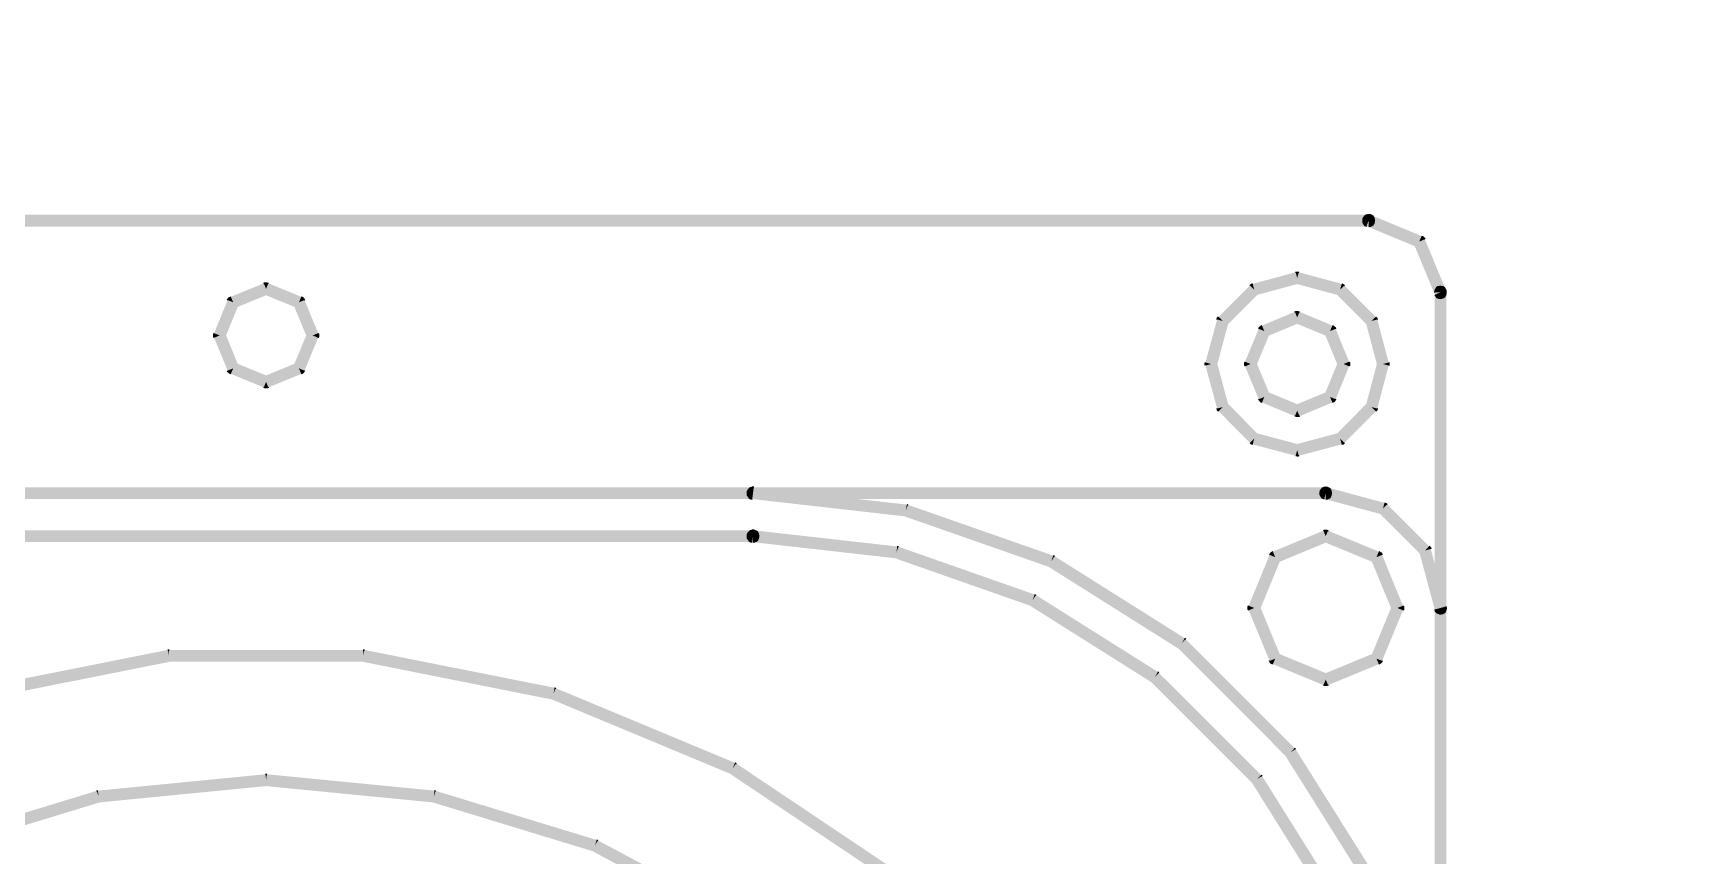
# Model space of a CAD drawing. Header units: millimetres. Extents: x -185079 to -2648, y 85916 to 249201.
# Drawn here: x -52766.3 to -52650.8, y 133500.7 to 133558 of the extents above; entities that cross this region are included whole.
import ezdxf

# ---------------------------------------------------------------- set-up
doc = ezdxf.new("R2010")
doc.units = ezdxf.units.MM
doc.linetypes.add('DASHDOT', pattern=[25.4, 12.7, -6.35, 0, -6.35])
doc.layers.get('0').update_dxf_attribs({"color": 255, "linetype": 'DASHDOT'})
doc.layers.add('1', color=4, linetype='Continuous')

msp = doc.modelspace()

# ---------------------------------------------------------------- hatches: boundary and pattern name
at = {"extrusion": (-0.004685415688226612, -0.01745240643729066, 0.9998367168639968)}
for points in [[(-85498.34571157997, 115339.5029016911), (-85498.23897560903, 115339.1053925891), (-85498.13223963807, 115338.7078834871), (-85646.54459699744, 115298.8573819921), (-85646.65133296838, 115299.2548910941), (-85646.75806893934, 115299.6524001961)], [(-85498.23897560903, 115339.1053925891), (-85498.18519786812, 115339.5179441625), (-85498.30751675522, 115339.5131574605), (-85498.42280854103, 115339.4822002305), (-85498.51421571591, 115339.4159493757), (-85498.58695133614, 115339.3281712841), (-85498.63992824683, 115339.2176412542), (-85498.66331603964, 115339.1014067174), (-85498.63235880963, 115338.9861149316), (-85498.58866997137, 115338.8742417356), (-85498.5102048982, 115338.7853559173), (-85498.40898788675, 115338.7162288085), (-85498.29256342826, 115338.6921337041)], [(-85498.29256342826, 115338.6921337041), (-85498.23897560903, 115339.1053925891), (-85498.18519786812, 115339.5179441625), (-85494.40097880011, 115339.0227449807), (-85494.45527393091, 115338.6092961741), (-85494.50905167182, 115338.1967446007)], [(-85498.23897560903, 115339.1053925891), (-85498.13223963807, 115338.7078834871), (-85498.02036644207, 115338.7515723254), (-85497.93167054544, 115338.8307447101), (-85497.85964223678, 115338.9183328801), (-85497.82281552415, 115339.0381759284), (-85497.82830953767, 115339.1603048938), (-85497.85584817786, 115339.2628650714), (-85497.91226862436, 115339.3713196776), (-85498.00417261737, 115339.4565969844), (-85498.11057674585, 115339.4970322085), (-85498.22700120434, 115339.5211273129), (-85498.34571157997, 115339.5029016911)], [(-85494.78469219382, 115338.3562906155), (-85494.45527393091, 115338.6092961741), (-85494.1253382781, 115338.8631989659), (-85491.78531843943, 115335.8220708895), (-85492.1154440139, 115335.5688754093), (-85492.44467235515, 115335.3151625391)], [(-85494.45527393091, 115338.6092961741), (-85494.40097880011, 115339.0227449807), (-85494.34321518747, 115339.0109561235), (-85494.28526165319, 115338.9984599547), (-85494.2326851576, 115338.9579792128), (-85494.1842345634, 115338.9300401575), (-85494.1253382781, 115338.8631989659)], [(-85571.21930838551, 115314.5893950845), (-85571.47250386572, 115314.9195206589), (-85571.42860453403, 115314.9593655463), (-85571.36494649277, 115314.9764584954), (-85571.31331274821, 115314.9903227763), (-85571.24965470696, 115315.0074157254), (-85571.1655306446, 115315.0019466579)], [(-85504.49407884384, 115332.0388034712), (-85504.69976648087, 115332.3953350132), (-85504.90564403957, 115332.7525738667), (-85502.22208576127, 115334.3118299592), (-85502.01620820258, 115333.9545911056), (-85501.81103795546, 115333.5971623304)], [(-85502.01620820258, 115333.9545911056), (-85502.22208576127, 115334.3118299592), (-85502.1745779181, 115334.3382359267), (-85502.11021256527, 115334.3555187975), (-85502.01767271772, 115334.3667173179)], [(-85502.01545099901, 115333.5422749717), (-85502.01620820258, 115333.9545911056), (-85502.01767271772, 115334.3667173179), (-85498.91400773525, 115334.3614002189), (-85498.91325053168, 115333.9490840849), (-85498.91268324976, 115333.5374752626)], [(-85573.18947173738, 115313.0844403882), (-85573.60221323241, 115313.1389254407), (-85573.59042437519, 115313.1966890533), (-85573.57882543962, 115313.2551599775), (-85573.55088638431, 115313.3036105717), (-85573.5095084092, 115313.3556696773), (-85573.44356445082, 115313.4150833526)], [(-85572.93627625715, 115312.7543148137), (-85573.18947173738, 115313.0844403882), (-85573.44356445082, 115313.4150833526), (-85571.47250386572, 115314.9195206589), (-85571.21930838551, 115314.5893950845), (-85570.96592298364, 115314.2585621984)], [(-85571.27289620475, 115314.1761361995), (-85571.21930838551, 115314.5893950845), (-85571.1655306446, 115315.0019466579), (-85568.70669887059, 115314.6869886861), (-85568.76028668984, 115314.2737298011), (-85568.81406443073, 115313.8611782277)], [(-85568.76028668984, 115314.2737298011), (-85568.70669887059, 115314.6869886861), (-85568.64803802474, 115314.6746824389), (-85568.5902744121, 115314.6628935817), (-85568.54182381791, 115314.6349545264), (-85568.48905740067, 115314.593766473), (-85568.43035103702, 115314.5276325929)], [(-85505.88664432862, 115329.5067388575), (-85506.24393307418, 115329.7133673544), (-85506.60122181973, 115329.9199958513), (-85505.05705522644, 115332.6019635101), (-85504.69976648087, 115332.3953350132), (-85504.34266765698, 115332.1894138279)], [(-85504.69976648087, 115332.3953350132), (-85505.05705522644, 115332.6019635101), (-85505.02911617114, 115332.6504141043), (-85504.98792811768, 115332.7031805215), (-85504.90564403957, 115332.7525738667)], [(-85499.11917171701, 115333.591985261), (-85498.91325053168, 115333.9490840849), (-85498.707519268, 115334.3068902204), (-85496.02691385732, 115332.7593246159), (-85496.23335243257, 115332.4013285587), (-85496.43908369624, 115332.0435224233)], [(-85498.91325053168, 115333.9490840849), (-85498.91400773525, 115334.3614002189), (-85498.85966271244, 115334.3623429699), (-85498.80119178824, 115334.3507440343), (-85498.707519268, 115334.3068902204)], [(-85492.1154440139, 115335.5688754093), (-85491.7179349119, 115335.6756113802), (-85491.76233106173, 115335.7872946545), (-85491.84079613491, 115335.8761804728), (-85491.92838430488, 115335.9482087815), (-85492.04822735318, 115335.9850354941), (-85492.17035631863, 115335.9795414806), (-85492.2729164962, 115335.9520028404), (-85492.38137110237, 115335.8955823939), (-85492.46664840919, 115335.8036784009), (-85492.50637632172, 115335.6974641941), (-85492.53047142609, 115335.5810397356), (-85492.51224580433, 115335.46232936)], [(-85492.51224580433, 115335.46232936), (-85492.1154440139, 115335.5688754093), (-85491.7179349119, 115335.6756113802), (-85434.68199248592, 115123.2607520412), (-85435.07950158791, 115123.1540160703), (-85435.47630337834, 115123.047470021)], [(-85492.1154440139, 115335.5688754093), (-85492.44467235515, 115335.3151625391), (-85492.3534756737, 115335.2296953107), (-85492.25567725209, 115335.1732998102), (-85492.14015002683, 115335.1497220957), (-85492.0214396512, 115335.1679477174), (-85491.90614786539, 115335.1989049475), (-85491.8172620471, 115335.2773700206), (-85491.74813493835, 115335.3785870321), (-85491.70859694747, 115335.4855085505), (-85491.69723345134, 115335.5985144191), (-85491.72819068136, 115335.7138062049), (-85491.78531843943, 115335.8220708895)], [(-85573.08750993764, 115310.5555627072), (-85573.49954412112, 115310.6102376813), (-85573.91209569451, 115310.6640154222), (-85573.60221323241, 115313.1389254407), (-85573.18947173738, 115313.0844403882), (-85572.77762747555, 115313.0304727256)], [(-85569.09041226431, 115314.0205343209), (-85568.76028668984, 115314.2737298011), (-85568.43035103702, 115314.5276325929), (-85566.90971115752, 115312.5442398215), (-85567.239836732, 115312.2910443412), (-85567.56977238481, 115312.0371415495)], [(-85503.01717142925, 115329.4529462183), (-85503.27126414269, 115329.7835891827), (-85503.5244596229, 115330.1137147571), (-85501.55771486086, 115331.6314010617), (-85501.30362214742, 115331.3007580973), (-85501.0504266672, 115330.9706325228)], [(-85501.30362214742, 115331.3007580973), (-85501.55771486086, 115331.6314010617), (-85501.51291829592, 115331.6707285591), (-85501.44926025468, 115331.6878215082), (-85501.39762651011, 115331.7016857891), (-85501.33396846887, 115331.7187787382), (-85501.25003432817, 115331.7140169822)], [(-85501.35810719989, 115330.8880166022), (-85501.30362214742, 115331.3007580973), (-85501.25003432817, 115331.7140169822), (-85498.78759404269, 115331.3856200907), (-85498.84137178358, 115330.9730685173), (-85498.89495960283, 115330.5598096323)], [(-85505.83527711942, 115326.6071129393), (-85506.24688594179, 115326.6065456574), (-85506.65849476417, 115326.6059783755), (-85506.65554189654, 115329.7128000725), (-85506.24393307418, 115329.7133673544), (-85505.83232425181, 115329.7139346363)], [(-85506.24393307418, 115329.7133673544), (-85506.65554189654, 115329.7128000725), (-85506.65667456923, 115329.7678524069), (-85506.644885712, 115329.8256160195), (-85506.60122181973, 115329.9199958513)], [(-85503.18474522946, 115327.2642144417), (-85503.59729680285, 115327.3179921826), (-85504.0100382979, 115327.3724772351), (-85503.68310840451, 115329.8375568452), (-85503.27126414269, 115329.7835891827), (-85502.85852264764, 115329.7291041302)], [(-85503.27126414269, 115329.7835891827), (-85503.68310840451, 115329.8375568452), (-85503.67150946894, 115329.8960277694), (-85503.64698900345, 115329.9572099719), (-85503.61904994816, 115330.0056605661), (-85503.59059350294, 115330.0550083935), (-85503.5244596229, 115330.1137147571)], [(-85499.1713074364, 115330.7191657255), (-85498.84137178358, 115330.9730685173), (-85498.5112462091, 115331.2262639975), (-85497.00694644934, 115329.252891556), (-85497.33688210216, 115328.9989887642), (-85497.66700767663, 115328.745793284)], [(-85498.84137178358, 115330.9730685173), (-85498.78759404269, 115331.3856200907), (-85498.72983043005, 115331.3738312334), (-85498.66794091604, 115331.3495006896), (-85498.61930040018, 115331.3208543227), (-85498.57084980598, 115331.2929152674), (-85498.5112462091, 115331.2262639975)], [(-85496.58988397455, 115332.1956409217), (-85496.23335243257, 115332.4013285587), (-85495.87682089057, 115332.6070161958), (-85494.33076142122, 115329.9161229265), (-85494.68729296321, 115329.7104352895), (-85495.0438245052, 115329.5047476524)], [(-85496.23335243257, 115332.4013285587), (-85496.02691385732, 115332.7593246159), (-85495.97827334146, 115332.730678249), (-85495.92640415745, 115332.6900075855), (-85495.87682089057, 115332.6070161958)], [(-85573.49954412112, 115310.6102376813), (-85573.82947977394, 115310.3563348895), (-85573.86951458293, 115310.4009415328), (-85573.88660753201, 115310.464599574), (-85573.90047181294, 115310.5162333186), (-85573.91775468367, 115310.5805986714), (-85573.91209569451, 115310.6640154222)], [(-85571.66582609845, 115308.8898707984), (-85571.99524436136, 115308.6368652398), (-85572.32518001417, 115308.3829624481), (-85573.82947977394, 115310.3563348895), (-85573.49954412112, 115310.6102376813), (-85573.17012585822, 115310.8632432399)], [(-85567.65238830539, 115312.3448220821), (-85567.239836732, 115312.2910443412), (-85566.82709523695, 115312.2365592888), (-85567.15331781877, 115309.7716696003), (-85567.56605931382, 115309.8261546528), (-85567.9786108872, 115309.8799323937)], [(-85567.239836732, 115312.2910443412), (-85566.90971115752, 115312.5442398215), (-85566.87057358176, 115312.5001505681), (-85566.85329071102, 115312.4357852153), (-85566.83961635175, 115312.3848587823), (-85566.82233348102, 115312.3204934295), (-85566.82709523695, 115312.2365592888)], [(-85569.48244492478, 115308.7337515299), (-85569.53622266567, 115308.3211999565), (-85569.58981048492, 115307.9079410715), (-85572.04953949216, 115308.2234164332), (-85571.99524436136, 115308.6368652398), (-85571.94146662045, 115309.0494168132)], [(-85567.81925479403, 115310.1562802273), (-85567.56605931382, 115309.8261546528), (-85567.31267391195, 115309.4953217667), (-85569.2828372638, 115307.9903670705), (-85569.53622266567, 115308.3211999565), (-85569.7894181459, 115308.651325531)], [(-85506.24688594179, 115326.6065456574), (-85506.60341748378, 115326.4008580204), (-85506.63001337295, 115326.4490731751), (-85506.64710632204, 115326.5127312164), (-85506.65849476417, 115326.6059783755)], [(-85504.33175324387, 115324.1254659266), (-85504.68828478585, 115323.9197782895), (-85505.04481632783, 115323.7140906525), (-85506.60341748378, 115326.4008580204), (-85506.24688594179, 115326.6065456574), (-85505.8903543998, 115326.8122332945)], [(-85503.59729680285, 115327.3179921826), (-85503.92742237732, 115327.0647967024), (-85503.96655995309, 115327.1088859558), (-85503.98384282383, 115327.1732513086), (-85503.9975171831, 115327.2241777416), (-85504.01480005383, 115327.2885430944), (-85504.0100382979, 115327.3724772351)], [(-85501.75032978201, 115325.6019411228), (-85502.08026543484, 115325.348038331), (-85502.40968369774, 115325.0950327724), (-85503.92742237732, 115327.0647967024), (-85503.59729680285, 115327.3179921826), (-85503.26736115004, 115327.5718949744)], [(-85497.7496235972, 115329.0534738167), (-85497.33688210216, 115328.9989887642), (-85496.92433052877, 115328.9452110233), (-85497.23782150233, 115326.4837399247), (-85497.65037307572, 115326.5375176656), (-85498.06311457077, 115326.5920027181)], [(-85497.33688210216, 115328.9989887642), (-85497.00694644934, 115329.252891556), (-85496.96761895192, 115329.2080949911), (-85496.95052600284, 115329.1444369498), (-85496.9366617219, 115329.0928032053), (-85496.91956877282, 115329.029145164), (-85496.92433052877, 115328.9452110233)], [(-85495.09890178558, 115329.7098680075), (-85494.68729296321, 115329.7104352895), (-85494.27568414084, 115329.7110025714), (-85494.26609532187, 115326.6083067758), (-85494.67770414424, 115326.6077394938), (-85495.08931296661, 115326.6071722119)], [(-85494.68729296321, 115329.7104352895), (-85494.33076142122, 115329.9161229265), (-85494.30364814213, 115329.868805005), (-85494.2863652714, 115329.8044396522), (-85494.27568414084, 115329.7110025714)], [(-85571.99524436136, 115308.6368652398), (-85572.04953949216, 115308.2234164332), (-85572.1073031048, 115308.2352052905), (-85572.16506671743, 115308.2469941477), (-85572.21441454485, 115308.2754505929), (-85572.26628372887, 115308.3161212564), (-85572.32518001417, 115308.3829624481)], [(-85569.53622266567, 115308.3211999565), (-85569.2828372638, 115307.9903670705), (-85569.32692651717, 115307.9512294947), (-85569.39129186998, 115307.933946624), (-85569.44221830298, 115307.9202722647), (-85569.50658365579, 115307.9029893939), (-85569.58981048492, 115307.9079410715)], [(-85567.56605931382, 115309.8261546528), (-85567.15331781877, 115309.7716696003), (-85567.165106676, 115309.7139059877), (-85567.19014453139, 115309.651826552), (-85567.21808358669, 115309.6033759578), (-85567.24583272033, 115309.5542180521), (-85567.31267391195, 115309.4953217667)], [(-85502.08026543484, 115325.348038331), (-85502.13404317573, 115324.9354867576), (-85502.19180678837, 115324.9472756148), (-85502.25369630237, 115324.9716061587), (-85502.30233681823, 115325.0002525255), (-85502.35078741243, 115325.0281915808), (-85502.40968369774, 115325.0950327724)], [(-85499.56353001852, 115325.433090246), (-85499.61711783777, 115325.0198313611), (-85499.67160289024, 115324.607089866), (-85502.13404317573, 115324.9354867576), (-85502.08026543484, 115325.348038331), (-85502.02597030402, 115325.7614871376)], [(-85497.9037584776, 115326.8683505517), (-85497.65037307572, 115326.5375176656), (-85497.3971775955, 115326.2073920911), (-85499.36392235756, 115324.6897057866), (-85499.61711783777, 115325.0198313611), (-85499.87121055121, 115325.3504743255)], [(-85497.65037307572, 115326.5375176656), (-85497.23782150233, 115326.4837399247), (-85497.25012774947, 115326.4250790789), (-85497.26191660672, 115326.3673154662), (-85497.28966574035, 115326.3181575605), (-85497.33033640389, 115326.2662883764), (-85497.3971775955, 115326.2073920911)], [(-85504.68828478585, 115323.9197782895), (-85504.89401604953, 115323.5619721541), (-85504.9431739553, 115323.5897212877), (-85504.99523306097, 115323.6310992628), (-85505.04481632783, 115323.7140906525)], [(-85501.79904691159, 115322.716389979), (-85502.00477817527, 115322.3585838435), (-85502.2106993606, 115322.0014850196), (-85504.89401604953, 115323.5619721541), (-85504.68828478585, 115323.9197782895), (-85504.48236360052, 115324.2768771134)], [(-85499.61711783777, 115325.0198313611), (-85499.36392235756, 115324.6897057866), (-85499.40852900084, 115324.6496709776), (-85499.47218704208, 115324.6325780285), (-85499.52382078664, 115324.6187137476), (-85499.58747882789, 115324.6016207985), (-85499.67160289024, 115324.607089866)], [(-85495.03480296813, 115326.8136606792), (-85494.67770414424, 115326.6077394938), (-85494.31970808712, 115326.4013009186), (-85495.86116340217, 115323.7064117299), (-85496.21826222606, 115323.9123329153), (-85496.57555097163, 115324.1189614122)], [(-85494.67770414424, 115326.6077394938), (-85494.26609532187, 115326.6083067758), (-85494.26496264919, 115326.5532544414), (-85494.27675150642, 115326.4954908287), (-85494.31970808712, 115326.4013009186)], [(-85502.00477817527, 115322.3585838435), (-85502.00421089334, 115321.9469750211), (-85502.05855591617, 115321.9460322701), (-85502.1163195288, 115321.9578211273), (-85502.2106993606, 115322.0014850196)], [(-85498.9061862194, 115322.7788318766), (-85498.90472170427, 115322.3667056643), (-85498.9039645007, 115321.9543895303), (-85502.00421089334, 115321.9469750211), (-85502.00477817527, 115322.3585838435), (-85502.00553537883, 115322.7708999774)], [(-85496.42413978475, 115324.2695717688), (-85496.21826222606, 115323.9123329153), (-85496.01257458903, 115323.5558013733), (-85498.69955145715, 115322.0092768891), (-85498.90472170427, 115322.3667056643), (-85499.11059926296, 115322.7239445178)], [(-85496.21826222606, 115323.9123329153), (-85495.86116340217, 115323.7064117299), (-85495.8889125358, 115323.6572538242), (-85495.92958319934, 115323.6053846401), (-85496.01257458903, 115323.5558013733)], [(-85498.90472170427, 115322.3667056643), (-85498.69955145715, 115322.0092768891), (-85498.74705930032, 115321.9828709216), (-85498.81142465313, 115321.9655880508), (-85498.9039645007, 115321.9543895303)], [(-85496.31318765933, 115320.3827038754), (-85496.20645168838, 115319.9851947734), (-85496.09971571743, 115319.5876856714), (-85638.72626443916, 115281.2907433265), (-85638.83300041012, 115281.6882524285), (-85638.93973638106, 115282.0857615305)], [(-85534.75351759714, 115309.6348443379), (-85534.80861982353, 115310.0462177209), (-85534.92391160932, 115310.0152604909), (-85535.02894762569, 115309.9461084361), (-85535.10149332425, 115309.8576230329), (-85535.15376292338, 115309.7472829247), (-85535.16512641951, 115309.634277056), (-85535.14690079774, 115309.5155666804), (-85535.10321195949, 115309.4036934844), (-85535.02403957474, 115309.3149975878), (-85534.92694846468, 115309.2584121656), (-85534.80729533803, 115309.2222927645), (-85534.69770805919, 115309.2236608767)], [(-85534.69770805919, 115309.2236608767), (-85534.75351759714, 115309.6348443379), (-85534.80861982353, 115310.0462177209), (-85524.20264105416, 115311.6436008882), (-85524.14753882778, 115311.2322275053), (-85524.09172928982, 115310.821044044)], [(-85496.20645168838, 115319.9851947734), (-85496.20791620352, 115320.3973209857), (-85496.32662657915, 115320.379095364), (-85496.43779246358, 115320.3355964473), (-85496.5264883602, 115320.2564240626), (-85496.58307378237, 115320.1593329525), (-85496.61919318343, 115320.0396798259), (-85496.6178250713, 115319.930092547), (-85496.58667791964, 115319.8140934497), (-85496.51681855331, 115319.709247355), (-85496.42923038335, 115319.6372190463), (-85496.31870035348, 115319.5842421356), (-85496.20569448482, 115319.5728786395)], [(-85496.20569448482, 115319.5728786395), (-85496.20645168838, 115319.9851947734), (-85496.20791620352, 115320.3973209857), (-85492.07567778174, 115320.3936807864), (-85492.07492057818, 115319.9813646525), (-85492.07345606302, 115319.5692384402)], [(-85496.20645168838, 115319.9851947734), (-85496.09971571743, 115319.5876856714), (-85495.98854983301, 115319.631184588), (-85495.89985393637, 115319.7103569728), (-85495.8273082378, 115319.798842376), (-85495.79118883674, 115319.9184955026), (-85495.79597553868, 115320.0408143897), (-85495.82351417888, 115320.1433745673), (-85495.88064193695, 115320.2516392518), (-85495.97183861838, 115320.3371064803), (-85496.07876013678, 115320.3766444712), (-85496.19518459527, 115320.4007395755), (-85496.31318765933, 115320.3827038754)], [(-85524.17224484071, 115310.8130741917), (-85524.14753882778, 115311.2322275053), (-85524.12283281486, 115311.6513808189), (-85513.42309753752, 115310.8549368005), (-85513.44780355046, 115310.435783487), (-85513.47250956339, 115310.0166301734)], [(-85492.28065184185, 115319.623558517), (-85492.07492057818, 115319.9813646525), (-85491.86848200292, 115320.3393607096), (-85488.28201808092, 115318.2789961084), (-85488.48845665617, 115317.9210000513), (-85488.69418791984, 115317.5631939158)], [(-85492.07492057818, 115319.9813646525), (-85492.07567778174, 115320.3936807864), (-85492.02062544736, 115320.3948134591), (-85491.96267191308, 115320.3823172903), (-85491.86848200292, 115320.3393607096)], [(-85534.08233446309, 115307.1352052517), (-85533.97559849215, 115306.7376961497), (-85533.86905244285, 115306.3408943593), (-85599.40217665865, 115288.7444629637), (-85599.50872270793, 115289.1412647541), (-85599.61545867889, 115289.5387738561)], [(-85533.97559849215, 115306.7376961497), (-85534.03070071853, 115307.1490695326), (-85534.14599250433, 115307.1181123026), (-85534.2510285207, 115307.0489602479), (-85534.32357421928, 115306.9604748447), (-85534.37584381839, 115306.8501347365), (-85534.38720731452, 115306.7371288678), (-85534.36898169277, 115306.6184184922), (-85534.3252928545, 115306.5065452962), (-85534.24612046975, 115306.4178493995), (-85534.14902935969, 115306.3612639774), (-85534.02937623304, 115306.3251445763), (-85533.91997887586, 115306.32722)], [(-85533.91997887586, 115306.32722), (-85533.97559849215, 115306.7376961497), (-85534.03070071853, 115307.1490695326), (-85524.08554038002, 115308.6516705619), (-85524.03043815366, 115308.240297179), (-85523.9746286157, 115307.8291137177)], [(-85533.97559849215, 115306.7376961497), (-85533.86905244285, 115306.3408943593), (-85533.75717924687, 115306.3845831975), (-85533.66829342856, 115306.4630482707), (-85533.59574773, 115306.5515336739), (-85533.55962832893, 115306.6711868006), (-85533.56512234245, 115306.793315766), (-85533.59266098264, 115306.8958759436), (-85533.64908142915, 115307.0043305498), (-85533.74027811058, 115307.0897977782), (-85533.84738955063, 115307.1300430807), (-85533.96362408747, 115307.1534308735), (-85534.08233446309, 115307.1352052517)], [(-85498.20233852675, 115314.4330689653), (-85498.45572392862, 115314.7639018514), (-85498.70891940885, 115315.0940274259), (-85495.68262529683, 115317.4186895496), (-85495.42853258339, 115317.0880465852), (-85495.17533710318, 115316.7579210107)], [(-85495.42853258339, 115317.0880465852), (-85495.68262529683, 115317.4186895496), (-85495.6378287319, 115317.458017047), (-85495.57417069066, 115317.4751099961), (-85495.52253694608, 115317.488974277), (-85495.45887890484, 115317.5060672261), (-85495.37494476415, 115317.5013054702)], [(-85495.48301763587, 115316.6753050901), (-85495.42853258339, 115317.0880465852), (-85495.37494476415, 115317.5013054702), (-85491.5785114778, 115317.008627645), (-85491.6322892187, 115316.5960760716), (-85491.68587703793, 115316.1828171866)], [(-85524.05514416657, 115307.8211438654), (-85524.03043815366, 115308.240297179), (-85524.00573214072, 115308.6594504926), (-85513.97572789757, 115307.9030849099), (-85514.0004339105, 115307.4839315963), (-85514.02513992344, 115307.0647782827)], [(-85488.48845665617, 115317.9210000513), (-85488.28201808092, 115318.2789961084), (-85488.23337756506, 115318.2503497415), (-85488.18150838105, 115318.209679078), (-85488.13192511418, 115318.1266876883)], [(-85513.57278382381, 115310.0314122593), (-85513.44780355046, 115310.435783487), (-85513.3228232771, 115310.8401547146), (-85503.07028630258, 115307.6707000548), (-85503.19507665427, 115307.2656215156), (-85503.32005692762, 115306.861250288)], [(-85498.53239879414, 115310.9093094081), (-85498.94495036753, 115310.963087149), (-85499.35769186256, 115311.0175722015), (-85498.86827550201, 115314.8176795923), (-85498.45572392862, 115314.7639018514), (-85498.04298243357, 115314.7094167989)], [(-85498.45572392862, 115314.7639018514), (-85498.86827550201, 115314.8176795923), (-85498.85667656644, 115314.8761505165), (-85498.84418039765, 115314.9341040508), (-85498.816431264, 115314.9832619565), (-85498.77576060046, 115315.0351311406), (-85498.70891940885, 115315.0940274259)], [(-85491.96222487152, 115316.3421732798), (-85491.6322892187, 115316.5960760716), (-85491.30216364423, 115316.8492715518), (-85488.97506533546, 115313.8054321971), (-85489.30500098827, 115313.5515294053), (-85489.63512656275, 115313.2983339251)], [(-85491.6322892187, 115316.5960760716), (-85491.5785114778, 115317.008627645), (-85491.5200405536, 115316.9970287094), (-85491.46227694096, 115316.9852398521), (-85491.41382634678, 115316.9573007969), (-85491.36105992954, 115316.9161127434), (-85491.30216364423, 115316.8492715518)], [(-85488.84498819815, 115317.7153124142), (-85488.48845665617, 115317.9210000513), (-85488.13192511418, 115318.1266876883), (-85486.05556512746, 115314.5339966174), (-85486.41209666946, 115314.3283089804), (-85486.76862821144, 115314.1226213434)], [(-85514.12470687229, 115307.0797502903), (-85514.0004339105, 115307.4839315963), (-85513.87545363716, 115307.8883028239), (-85504.26607675364, 115304.9169644728), (-85504.39086710534, 115304.5118859336), (-85504.51584737869, 115304.107514706)], [(-85498.94495036753, 115310.963087149), (-85499.275075942, 115310.7098916688), (-85499.31421351776, 115310.7539809222), (-85499.3314963885, 115310.818346275), (-85499.34517074777, 115310.869272708), (-85499.36245361851, 115310.9336380608), (-85499.35769186256, 115311.0175722015)], [(-85496.2911450741, 115308.1851748828), (-85496.62108072692, 115307.9312720911), (-85496.95120630138, 115307.6780766108), (-85499.275075942, 115310.7098916688), (-85498.94495036753, 115310.963087149), (-85498.61501471471, 115311.2169899408)], [(-85489.71774248332, 115313.6060144578), (-85489.30500098827, 115313.5515294053), (-85488.89244941488, 115313.4977516644), (-85489.3850944436, 115309.7096685703), (-85489.79764601699, 115309.7634463112), (-85490.21038751204, 115309.8179313637)], [(-85489.30500098827, 115313.5515294053), (-85488.97506533546, 115313.8054321971), (-85488.93573783804, 115313.7606356322), (-85488.9184549673, 115313.6962702794), (-85488.90478060803, 115313.6453438464), (-85488.88749773729, 115313.5809784936), (-85488.89244941488, 115313.4977516644)], [(-85486.41209666946, 115314.3283089804), (-85486.76862821144, 115314.1226213434), (-85486.70218743494, 115314.0305068569), (-85486.60167773507, 115313.9611898265), (-85486.49475621668, 115313.9216518356), (-85486.36901873976, 115313.9137069293), (-85486.25372695395, 115313.9446641593), (-85486.15819387767, 115313.9983733276), (-85486.07343396076, 115314.0893800874), (-85486.01703846025, 115314.187178509), (-85485.99365066746, 115314.3034130458), (-85486.01116897764, 115314.4223133431), (-85486.05556512746, 115314.5339966174)], [(-85503.4009978396, 115306.9085226917), (-85503.19507665427, 115307.2656215156), (-85502.9893453906, 115307.6234276511), (-85493.69782082147, 115302.2576948324), (-85493.90355208516, 115301.8998886969), (-85494.10928334884, 115301.5420825615)], [(-85583.0495164536, 115281.7698311923), (-85583.23264207404, 115282.1468287554), (-85583.41647500606, 115282.5236363969), (-85571.29970040492, 115288.5115939769), (-85571.11586747291, 115288.1347863355), (-85570.9320345409, 115287.757978694)], [(-85571.00913150197, 115287.7372772335), (-85571.11586747291, 115288.1347863355), (-85571.22260344386, 115288.5322954375), (-85558.15148564149, 115292.0420476495), (-85558.04474967053, 115291.6445385475), (-85557.93801369959, 115291.2470294455)], [(-85558.01511066065, 115291.2263279849), (-85558.04474967053, 115291.6445385475), (-85558.075095992, 115292.0625591884), (-85544.58789909267, 115292.9495756516), (-85544.55826008279, 115292.5313650891), (-85544.52862107291, 115292.1131545265)], [(-85496.62108072692, 115307.9312720911), (-85496.67485846781, 115307.5187205177), (-85496.73332939202, 115307.5303194532), (-85496.79109300465, 115307.5421083105), (-85496.84315211032, 115307.5834862856), (-85496.89231001609, 115307.6112354192), (-85496.95120630138, 115307.6780766108)], [(-85492.78308391801, 115307.8486244826), (-85492.8368616589, 115307.4360729093), (-85492.89115678972, 115307.0226241027), (-85496.67485846781, 115307.5187205177), (-85496.62108072692, 115307.9312720911), (-85496.56749290768, 115308.344530976)], [(-85490.05103141886, 115310.0942791973), (-85489.79764601699, 115309.7634463112), (-85489.54445053678, 115309.4333207368), (-85492.58347625703, 115307.1052400232), (-85492.8368616589, 115307.4360729093), (-85493.0907644507, 115307.7660085621)], [(-85489.79764601699, 115309.7634463112), (-85489.3850944436, 115309.7096685703), (-85489.39669337917, 115309.6511976461), (-85489.4084822364, 115309.5934340335), (-85489.44986021152, 115309.5413749278), (-85489.47760934517, 115309.4922170221), (-85489.54445053678, 115309.4333207368)], [(-85504.59678829067, 115304.1547871097), (-85504.39086710534, 115304.5118859336), (-85504.18513584166, 115304.8696920691), (-85495.465168416, 115299.8449059851), (-85495.67108960134, 115299.4878071612), (-85495.87752817658, 115299.1298111041)], [(-85492.8368616589, 115307.4360729093), (-85492.58347625703, 115307.1052400232), (-85492.62827282197, 115307.0659125258), (-85492.6919308632, 115307.0488195767), (-85492.74356460778, 115307.0349552958), (-85492.80722264902, 115307.0178623467), (-85492.89115678972, 115307.0226241027)], [(-85544.61184790204, 115292.1181062041), (-85544.55826008279, 115292.5313650891), (-85544.50448234189, 115292.9439166625), (-85531.09561663603, 115291.1573395167), (-85531.14939437693, 115290.7447879433), (-85531.20368950775, 115290.3313391367)], [(-85531.29033492669, 115290.3490224225), (-85531.14939437693, 115290.7447879433), (-85531.00897121709, 115291.1396562308), (-85518.19739240655, 115286.773698441), (-85518.33852287797, 115286.3786402318), (-85518.47965334938, 115285.9835820226)], [(-85494.19093157239, 115301.5891650436), (-85493.90355208516, 115301.8998886969), (-85493.61617259792, 115302.2106123503), (-85485.73732901158, 115294.898893762), (-85486.02470849882, 115294.5881701086), (-85486.31208798605, 115294.2774464552)], [(-85573.17710304195, 115276.9998925423), (-85573.321843916, 115277.3864385633), (-85573.46677471169, 115277.7736918958), (-85562.48477960018, 115281.9046914453), (-85562.33914149292, 115281.5176280344), (-85562.19421069723, 115281.1303747018)], [(-85562.27130765829, 115281.1096732413), (-85562.33914149292, 115281.5176280344), (-85562.40768263912, 115281.9253929058), (-85550.82007288287, 115283.8546034934), (-85550.75223904825, 115283.4466487003), (-85550.6838878237, 115283.0395911404)], [(-85495.95846908857, 115299.1770835078), (-85495.67108960134, 115299.4878071612), (-85495.38441742567, 115299.798340893), (-85488.01212977542, 115292.9413277373), (-85488.29880195108, 115292.6307940055), (-85488.58618143832, 115292.3200703521)], [(-85583.05843736374, 115270.8144377186), (-85583.27704653068, 115271.1682579824), (-85583.49546577597, 115271.5213709345), (-85573.54045308293, 115277.740258827), (-85573.321843916, 115277.3864385633), (-85573.1034246707, 115277.0333256111)], [(-85550.763696063, 115283.0318112097), (-85550.75223904825, 115283.4466487003), (-85550.74026464357, 115283.862383424), (-85539.00839730745, 115283.4666834412), (-85539.02056163379, 115283.051656029), (-85539.03253603846, 115282.6359213053)], [(-85539.11647017917, 115282.6406830612), (-85539.02056163379, 115283.051656029), (-85538.92517047832, 115283.4617317636), (-85527.49137617528, 115280.8013107699), (-85527.58747464232, 115280.3910451136), (-85527.68267587612, 115279.9802620675)]]:
    msp.add_hatch(color=7, dxfattribs=at).paths.add_polyline_path(points, flags=16)

# ---------------------------------------------------------------- linework, layer by layer
for p, q in [((-52705.41929123699, 133525.1333677718, 2083.728336423933), (-52705.34019550421, 133525.1201871924, 2083.728477010446)), ((-52706.08183634339, 133522.2138694313, 2083.674271025099), (-52706.0027406106, 133522.2006888519, 2083.674411611612)), ((-52695.21286043988, 133521.5768080929, 2083.71408494285), (-52695.11984769059, 133521.5365341003, 2083.71381782454)), ((-52696.51184194292, 133518.869663532, 2083.660743777661), (-52696.41882919363, 133518.8293895393, 2083.660476659351)), ((-52686.03960649155, 133515.8176271429, 2083.65654448874), (-52685.97368882881, 133515.7509919914, 2083.655690257163)), ((-52756.90249195516, 133515.0077537633, 2083.310331643373), (-52756.82266494259, 133515.0077537633, 2083.310705727192)), ((-52743.28869070143, 133515.0077537633, 2083.374128378275), (-52743.20959604678, 133515.0077537633, 2083.374499030132)), ((-52687.90839174043, 133513.4685549894, 2083.606783365891), (-52687.84247407768, 133513.4019198379, 2083.605929134314)), ((-52729.95370182781, 133512.3672443538, 2083.390527778675), (-52729.874604957, 133512.3401509406, 2083.390425518437)), ((-52717.38747703101, 133507.138215598, 2083.358141342203), (-52717.30837914197, 133507.0986738598, 2083.35782179803)), ((-52678.39096646869, 133508.1604427571, 2083.558729281057), (-52678.32431644804, 133508.0938076056, 2083.557878481442)), ((-52750.10183991933, 133506.3422550523, 2083.190942225346), (-52750.02201290677, 133506.3422550523, 2083.191316309165)), ((-52680.72337332899, 133506.2888004802, 2083.515129204482), (-52680.65745572614, 133506.2228975831, 2083.514287754314)), ((-52761.85901940641, 133505.1874898446, 2083.11568923284), (-52761.77919347196, 133505.200670424, 2083.116293382002)), ((-52738.33055779808, 133505.200670424, 2083.22617792975), (-52738.25146206529, 133505.1874898446, 2083.226318516263)), ((-52727.02340282005, 133501.7634682143, 2083.219168056508), (-52726.94430600914, 133501.7371070555, 2083.219078577678))]:
    msp.add_line(p, q, dxfattribs=at)
for points, elevation in [([(-85498.1851978681, 115339.5179441625), (-85498.30751675519, 115339.5131574605), (-85498.422808541, 115339.4822002305), (-85498.51421571588, 115339.4159493757), (-85498.58695133611, 115339.328171284), (-85498.6399282468, 115339.2176412542), (-85498.66331603962, 115339.1014067174), (-85498.6323588096, 115338.9861149315), (-85498.58866997134, 115338.8742417355), (-85498.51020489816, 115338.7853559173), (-85498.40898788672, 115338.7162288085), (-85498.29256342823, 115338.6921337041)], 5.106804574350488e-10), ([(-85498.13223963804, 115338.7078834871), (-85498.02036644204, 115338.7515723253), (-85497.93167054541, 115338.8307447101), (-85497.85964223676, 115338.9183328801), (-85497.82281552412, 115339.0381759284), (-85497.82830953764, 115339.1603048938), (-85497.85584817783, 115339.2628650714), (-85497.91226862434, 115339.3713196775), (-85498.00417261734, 115339.4565969844), (-85498.11057674582, 115339.4970322085), (-85498.22700120432, 115339.5211273128), (-85498.34571157994, 115339.5029016911)], 5.106804516303517e-10), ([(-85494.40097880008, 115339.0227449807), (-85494.34321518744, 115339.0109561234), (-85494.28526165316, 115338.9984599546), (-85494.23268515758, 115338.9579792127), (-85494.18423456338, 115338.9300401575), (-85494.12533827807, 115338.8631989658)], 5.106804567286772e-10), ([(-85571.47250386569, 115314.9195206589), (-85571.428604534, 115314.9593655462), (-85571.36494649274, 115314.9764584953), (-85571.31331274819, 115314.9903227763), (-85571.24965470693, 115315.0074157253), (-85571.16553064458, 115315.0019466578)], 5.106806178118798e-10), ([(-85502.22208576124, 115334.3118299592), (-85502.17457791806, 115334.3382359267), (-85502.11021256524, 115334.3555187974), (-85502.01767271769, 115334.3667173179)], 5.106804879055795e-10), ([(-85573.60221323239, 115313.1389254406), (-85573.59042437516, 115313.1966890532), (-85573.57882543959, 115313.2551599774), (-85573.55088638428, 115313.3036105716), (-85573.50950840917, 115313.3556696773), (-85573.44356445079, 115313.4150833525)], 5.106806288775203e-10), ([(-85568.70669887056, 115314.6869886861), (-85568.64803802471, 115314.6746824389), (-85568.59027441207, 115314.6628935817), (-85568.54182381788, 115314.6349545264), (-85568.48905740064, 115314.5937664729), (-85568.430351037, 115314.5276325929)], 5.106806215431986e-10), ([(-85505.05705522641, 115332.6019635101), (-85505.0291161711, 115332.6504141043), (-85504.98792811765, 115332.7031805215), (-85504.90564403954, 115332.7525738667)], 5.106804990906426e-10), ([(-85498.91400773522, 115334.3614002189), (-85498.8596627124, 115334.3623429699), (-85498.80119178821, 115334.3507440343), (-85498.70751926798, 115334.3068902204)], 5.106804887440781e-10), ([(-85491.71793491187, 115335.6756113802), (-85491.7623310617, 115335.7872946545), (-85491.84079613489, 115335.8761804728), (-85491.92838430485, 115335.9482087815), (-85492.04822735315, 115335.9850354941), (-85492.1703563186, 115335.9795414806), (-85492.27291649616, 115335.9520028404), (-85492.38137110234, 115335.8955823939), (-85492.46664840916, 115335.8036784009), (-85492.50637632169, 115335.697464194), (-85492.53047142606, 115335.5810397356), (-85492.5122458043, 115335.4623293599)], 5.106804812496792e-10), ([(-85492.44467235512, 115335.3151625391), (-85492.35347567368, 115335.2296953106), (-85492.25567725206, 115335.1732998101), (-85492.1401500268, 115335.1497220957), (-85492.02143965117, 115335.1679477174), (-85491.90614786536, 115335.1989049474), (-85491.81726204707, 115335.2773700206), (-85491.74813493832, 115335.378587032), (-85491.70859694744, 115335.4855085504), (-85491.69723345131, 115335.5985144191), (-85491.72819068133, 115335.7138062049), (-85491.7853184394, 115335.8220708895)], 5.106804787672153e-10), ([(-85501.55771486083, 115331.6314010616), (-85501.51291829589, 115331.6707285591), (-85501.44926025465, 115331.6878215081), (-85501.39762651008, 115331.7016857891), (-85501.33396846884, 115331.7187787382), (-85501.25003432814, 115331.7140169822)], 5.106805069712589e-10), ([(-85506.65554189651, 115329.7128000725), (-85506.6566745692, 115329.7678524069), (-85506.64488571197, 115329.8256160195), (-85506.6012218197, 115329.9199958513)], 5.106805191371112e-10), ([(-85503.68310840448, 115329.8375568452), (-85503.67150946891, 115329.8960277694), (-85503.64698900342, 115329.9572099718), (-85503.61904994813, 115330.005660566), (-85503.59059350291, 115330.0550083935), (-85503.52445962287, 115330.1137147571)], 5.106805181334538e-10), ([(-85498.78759404266, 115331.3856200906), (-85498.72983043002, 115331.3738312334), (-85498.66794091601, 115331.3495006896), (-85498.61930040015, 115331.3208543227), (-85498.57084980595, 115331.2929152674), (-85498.51124620908, 115331.2262639975)], 5.10680510799132e-10), ([(-85496.02691385729, 115332.7593246159), (-85495.97827334143, 115332.730678249), (-85495.92640415742, 115332.6900075854), (-85495.87682089054, 115332.6070161957)], 5.106805012516821e-10), ([(-85573.8294797739, 115310.3563348895), (-85573.8695145829, 115310.4009415328), (-85573.88660753198, 115310.464599574), (-85573.90047181291, 115310.5162333186), (-85573.91775468364, 115310.5805986714), (-85573.91209569448, 115310.6640154222)], 5.106806484933057e-10), ([(-85566.9097111575, 115312.5442398214), (-85566.87057358173, 115312.5001505681), (-85566.85329071099, 115312.4357852153), (-85566.83961635172, 115312.3848587823), (-85566.82233348099, 115312.3204934294), (-85566.82709523692, 115312.2365592888)], 5.106806381264139e-10), ([(-85506.60341748376, 115326.4008580204), (-85506.63001337292, 115326.4490731751), (-85506.64710632201, 115326.5127312164), (-85506.65849476414, 115326.6059783755)], 5.106805428297783e-10), ([(-85503.9274223773, 115327.0647967024), (-85503.96655995306, 115327.1088859557), (-85503.9838428238, 115327.1732513086), (-85503.99751718307, 115327.2241777416), (-85504.0148000538, 115327.2885430944), (-85504.01003829787, 115327.3724772351)], 5.106805376768233e-10), ([(-85497.00694644931, 115329.252891556), (-85496.9676189519, 115329.2080949911), (-85496.95052600281, 115329.1444369498), (-85496.93666172188, 115329.0928032053), (-85496.91956877279, 115329.029145164), (-85496.92433052874, 115328.9452110233)], 5.106805273086612e-10), ([(-85494.3307614212, 115329.9161229265), (-85494.3036481421, 115329.868805005), (-85494.28636527137, 115329.8044396521), (-85494.27568414081, 115329.7110025713)], 5.10680522160788e-10), ([(-85572.04953949213, 115308.2234164332), (-85572.10730310477, 115308.2352052904), (-85572.1650667174, 115308.2469941477), (-85572.21441454483, 115308.2754505929), (-85572.26628372884, 115308.3161212564), (-85572.32518001414, 115308.382962448)], 5.106806650028348e-10), ([(-85567.15331781874, 115309.7716696003), (-85567.16510667597, 115309.7139059877), (-85567.19014453136, 115309.651826552), (-85567.21808358666, 115309.6033759578), (-85567.2458327203, 115309.554218052), (-85567.31267391192, 115309.4953217667)], 5.106806576697834e-10), ([(-85569.28283726377, 115307.9903670704), (-85569.32692651714, 115307.9512294947), (-85569.39129186995, 115307.9339466239), (-85569.44221830295, 115307.9202722647), (-85569.50658365576, 115307.9029893939), (-85569.58981048489, 115307.9079410715)], 5.106806687392353e-10), ([(-85502.1340431757, 115324.9354867576), (-85502.19180678834, 115324.9472756148), (-85502.25369630234, 115324.9716061586), (-85502.3023368182, 115325.0002525255), (-85502.3507874124, 115325.0281915808), (-85502.40968369771, 115325.0950327724)], 5.106805541622138e-10), ([(-85497.2378215023, 115326.4837399247), (-85497.25012774944, 115326.4250790788), (-85497.26191660669, 115326.3673154662), (-85497.28966574032, 115326.3181575604), (-85497.33033640386, 115326.2662883764), (-85497.39717759547, 115326.2073920911)], 5.106805468291625e-10), ([(-85504.8940160495, 115323.561972154), (-85504.94317395527, 115323.5897212877), (-85504.99523306094, 115323.6310992628), (-85505.0448163278, 115323.7140906525)], 5.106805637109342e-10), ([(-85494.26609532184, 115326.6083067757), (-85494.26496264916, 115326.5532544414), (-85494.27675150639, 115326.4954908287), (-85494.31970808709, 115326.4013009186)], 5.106805458242346e-10), ([(-85499.36392235753, 115324.6897057866), (-85499.40852900081, 115324.6496709776), (-85499.47218704205, 115324.6325780285), (-85499.5238207866, 115324.6187137476), (-85499.58747882786, 115324.6016207985), (-85499.67160289022, 115324.607089866)], 5.106805579913574e-10), ([(-85502.00421089331, 115321.9469750211), (-85502.05855591614, 115321.9460322701), (-85502.11631952877, 115321.9578211273), (-85502.21069936057, 115322.0014850196)], 5.106805763100108e-10), ([(-85495.86116340214, 115323.7064117299), (-85495.88891253577, 115323.6572538241), (-85495.92958319931, 115323.6053846401), (-85496.012574589, 115323.5558013733)], 5.106805659634463e-10), ([(-85498.69955145712, 115322.009276889), (-85498.7470593003, 115321.9828709215), (-85498.8114246531, 115321.9655880508), (-85498.90396450067, 115321.9543895303)], 5.106805770570368e-10), ([(-85534.8086198235, 115310.0462177208), (-85534.9239116093, 115310.0152604908), (-85535.02894762566, 115309.9461084361), (-85535.10149332423, 115309.8576230329), (-85535.15376292335, 115309.7472829247), (-85535.16512641948, 115309.634277056), (-85535.14690079771, 115309.5155666804), (-85535.10321195946, 115309.4036934844), (-85535.02403957471, 115309.3149975877), (-85534.92694846465, 115309.2584121656), (-85534.807295338, 115309.2222927645), (-85534.69770805916, 115309.2236608767)], 5.106806636586961e-10), ([(-85496.2079162035, 115320.3973209857), (-85496.32662657912, 115320.3790953639), (-85496.43779246355, 115320.3355964473), (-85496.52648836018, 115320.2564240626), (-85496.58307378234, 115320.1593329525), (-85496.6191931834, 115320.0396798259), (-85496.61782507127, 115319.930092547), (-85496.58667791961, 115319.8140934496), (-85496.51681855328, 115319.7092473549), (-85496.42923038332, 115319.6372190463), (-85496.31870035345, 115319.5842421356), (-85496.20569448479, 115319.5728786395)], 5.106805944228509e-10), ([(-85496.0997157174, 115319.5876856714), (-85495.98854983298, 115319.631184588), (-85495.89985393634, 115319.7103569728), (-85495.82730823777, 115319.798842376), (-85495.79118883671, 115319.9184955026), (-85495.79597553865, 115320.0408143897), (-85495.82351417885, 115320.1433745673), (-85495.88064193692, 115320.2516392518), (-85495.97183861835, 115320.3371064802), (-85496.07876013675, 115320.3766444711), (-85496.19518459524, 115320.4007395755), (-85496.3131876593, 115320.3827038754)], 5.106805886181538e-10), ([(-85492.07567778172, 115320.3936807864), (-85492.02062544733, 115320.3948134591), (-85491.96267191305, 115320.3823172902), (-85491.86848200289, 115320.3393607096)], 5.106805894795206e-10), ([(-85534.0307007185, 115307.1490695326), (-85534.1459925043, 115307.1181123026), (-85534.25102852067, 115307.0489602478), (-85534.32357421925, 115306.9604748447), (-85534.37584381836, 115306.8501347364), (-85534.38720731449, 115306.7371288678), (-85534.36898169274, 115306.6184184921), (-85534.32529285447, 115306.5065452961), (-85534.24612046972, 115306.4178493995), (-85534.14902935966, 115306.3612639773), (-85534.02937623301, 115306.3251445763), (-85533.91997887583, 115306.32722)], 5.106806844687066e-10), ([(-85533.86905244282, 115306.3408943593), (-85533.75717924684, 115306.3845831975), (-85533.66829342853, 115306.4630482707), (-85533.59574772997, 115306.5515336739), (-85533.5596283289, 115306.6711868005), (-85533.56512234242, 115306.793315766), (-85533.59266098261, 115306.8958759435), (-85533.64908142912, 115307.0043305497), (-85533.74027811055, 115307.0897977782), (-85533.8473895506, 115307.1300430806), (-85533.96362408744, 115307.1534308734), (-85534.08233446306, 115307.1352052517)], 5.106806786703618e-10), ([(-85495.6826252968, 115317.4186895496), (-85495.63782873187, 115317.458017047), (-85495.57417069063, 115317.4751099961), (-85495.52253694605, 115317.488974277), (-85495.45887890481, 115317.5060672261), (-85495.37494476412, 115317.5013054701)], 5.106806093405031e-10), ([(-85488.28201808089, 115318.2789961084), (-85488.23337756503, 115318.2503497415), (-85488.18150838102, 115318.209679078), (-85488.13192511415, 115318.1266876883)], 5.106806057667205e-10), ([(-85498.86827550198, 115314.8176795923), (-85498.85667656641, 115314.8761505165), (-85498.84418039762, 115314.9341040507), (-85498.81643126397, 115314.9832619565), (-85498.77576060043, 115315.0351311405), (-85498.70891940882, 115315.0940274258)], 5.106806261422363e-10), ([(-85491.57851147777, 115317.0086276449), (-85491.52004055357, 115316.9970287093), (-85491.46227694093, 115316.9852398521), (-85491.41382634675, 115316.9573007968), (-85491.3610599295, 115316.9161127434), (-85491.3021636442, 115316.8492715517)], 5.106806145087035e-10), ([(-85499.27507594197, 115310.7098916688), (-85499.31421351773, 115310.7539809221), (-85499.33149638848, 115310.818346275), (-85499.34517074774, 115310.8692727079), (-85499.36245361848, 115310.9336380608), (-85499.35769186253, 115311.0175722015)], 5.106806552139989e-10), ([(-85488.97506533543, 115313.8054321971), (-85488.93573783801, 115313.7606356322), (-85488.91845496726, 115313.6962702794), (-85488.904780608, 115313.6453438464), (-85488.88749773726, 115313.5809784935), (-85488.89244941485, 115313.4977516644)], 5.106806387756151e-10), ([(-85486.76862821142, 115314.1226213433), (-85486.70218743492, 115314.0305068569), (-85486.60167773505, 115313.9611898265), (-85486.49475621665, 115313.9216518356), (-85486.36901873973, 115313.9137069293), (-85486.25372695392, 115313.9446641593), (-85486.15819387764, 115313.9983733276), (-85486.07343396073, 115314.0893800873), (-85486.01703846022, 115314.187178509), (-85485.99365066743, 115314.3034130458), (-85486.01116897761, 115314.4223133431), (-85486.05556512743, 115314.5339966174)], 5.106806317169815e-10), ([(-85496.67485846778, 115307.5187205176), (-85496.733329392, 115307.5303194532), (-85496.79109300462, 115307.5421083104), (-85496.84315211029, 115307.5834862856), (-85496.89231001606, 115307.6112354192), (-85496.95120630135, 115307.6780766108)], 5.106806793945197e-10), ([(-85489.38509444357, 115309.7096685703), (-85489.39669337914, 115309.6511976461), (-85489.40848223637, 115309.5934340335), (-85489.44986021149, 115309.5413749278), (-85489.47760934514, 115309.492217022), (-85489.54445053675, 115309.4333207367)], 5.106806677609869e-10), ([(-85492.583476257, 115307.1052400232), (-85492.62827282194, 115307.0659125258), (-85492.69193086318, 115307.0488195767), (-85492.74356460775, 115307.0349552958), (-85492.80722264899, 115307.0178623467), (-85492.89115678969, 115307.0226241026)], 5.106806845855883e-10)]:
    msp.add_lwpolyline(points, dxfattribs=dict(at, elevation=elevation))
for points in [[(-85524.14753882776, 115311.2322275053), (-85524.20264105414, 115311.6436008882), (-85524.12283281483, 115311.6513808188)], [(-85524.03043815363, 115308.240297179), (-85524.08554038001, 115308.6516705619), (-85524.00573214071, 115308.6594504925)], [(-85513.44780355043, 115310.4357834869), (-85513.42309753751, 115310.8549368005), (-85513.32282327709, 115310.8401547146)], [(-85514.00043391049, 115307.4839315963), (-85513.97572789754, 115307.9030849099), (-85513.87545363713, 115307.8883028239)], [(-85503.19507665426, 115307.2656215156), (-85503.07028630257, 115307.6707000548), (-85502.98934539058, 115307.6234276511)], [(-85571.1158674729, 115288.1347863355), (-85571.29970040491, 115288.5115939769), (-85571.22260344384, 115288.5322954375)], [(-85558.04474967052, 115291.6445385475), (-85558.15148564146, 115292.0420476494), (-85558.07509599198, 115292.0625591884)], [(-85504.39086710532, 115304.5118859336), (-85504.26607675361, 115304.9169644728), (-85504.18513584163, 115304.8696920691)], [(-85544.55826008276, 115292.531365089), (-85544.58789909267, 115292.9495756516), (-85544.50448234187, 115292.9439166624)], [(-85531.1493943769, 115290.7447879433), (-85531.09561663601, 115291.1573395166), (-85531.00897121706, 115291.1396562308)], [(-85493.90355208513, 115301.8998886969), (-85493.69782082146, 115302.2576948324), (-85493.61617259792, 115302.2106123503)], [(-85562.3391414929, 115281.5176280344), (-85562.48477960017, 115281.9046914453), (-85562.40768263911, 115281.9253929058)], [(-85495.67108960131, 115299.4878071612), (-85495.46516841598, 115299.8449059851), (-85495.38441742567, 115299.798340893)], [(-85573.32184391597, 115277.3864385632), (-85573.54045308291, 115277.740258827), (-85573.46677471168, 115277.7736918958)], [(-85550.75223904822, 115283.4466487003), (-85550.82007288287, 115283.8546034934), (-85550.74026464354, 115283.862383424)], [(-85539.02056163376, 115283.051656029), (-85539.00839730742, 115283.4666834412), (-85538.9251704783, 115283.4617317636)]]:
    msp.add_solid(points, dxfattribs=at)
at = {"layer": '1', "color": 3, "lineweight": -3, "ltscale": 2, "extrusion": (-0.004685415688226648, -0.01745240643729063, 0.9998367168639968), "elevation": 1.311263986281119e-08}
msp.add_lwpolyline([(-89340.74435583597, 116693.2017122206), (-79605.60479144276, 119307.2036772036), (-77739.80294518075, 112358.532017356), (-87474.94250957393, 109744.530052373)], close=True, dxfattribs=at)
at = {"layer": '1', "lineweight": -3, "ltscale": 2, "extrusion": (-0.004685415688226648, -0.01745240643729063, 0.9998367168639968), "elevation": 1.311264075806094e-08}
msp.add_lwpolyline([(-87231.2481748564, 109916.2399077064), (-77857.25883072625, 112433.2686984296), (-79666.37327405855, 119170.8235395233), (-89040.36261818874, 116653.7947488001), (-87231.2481748564, 109916.2399077064)], dxfattribs=at)

doc.saveas('drawing.dxf')
